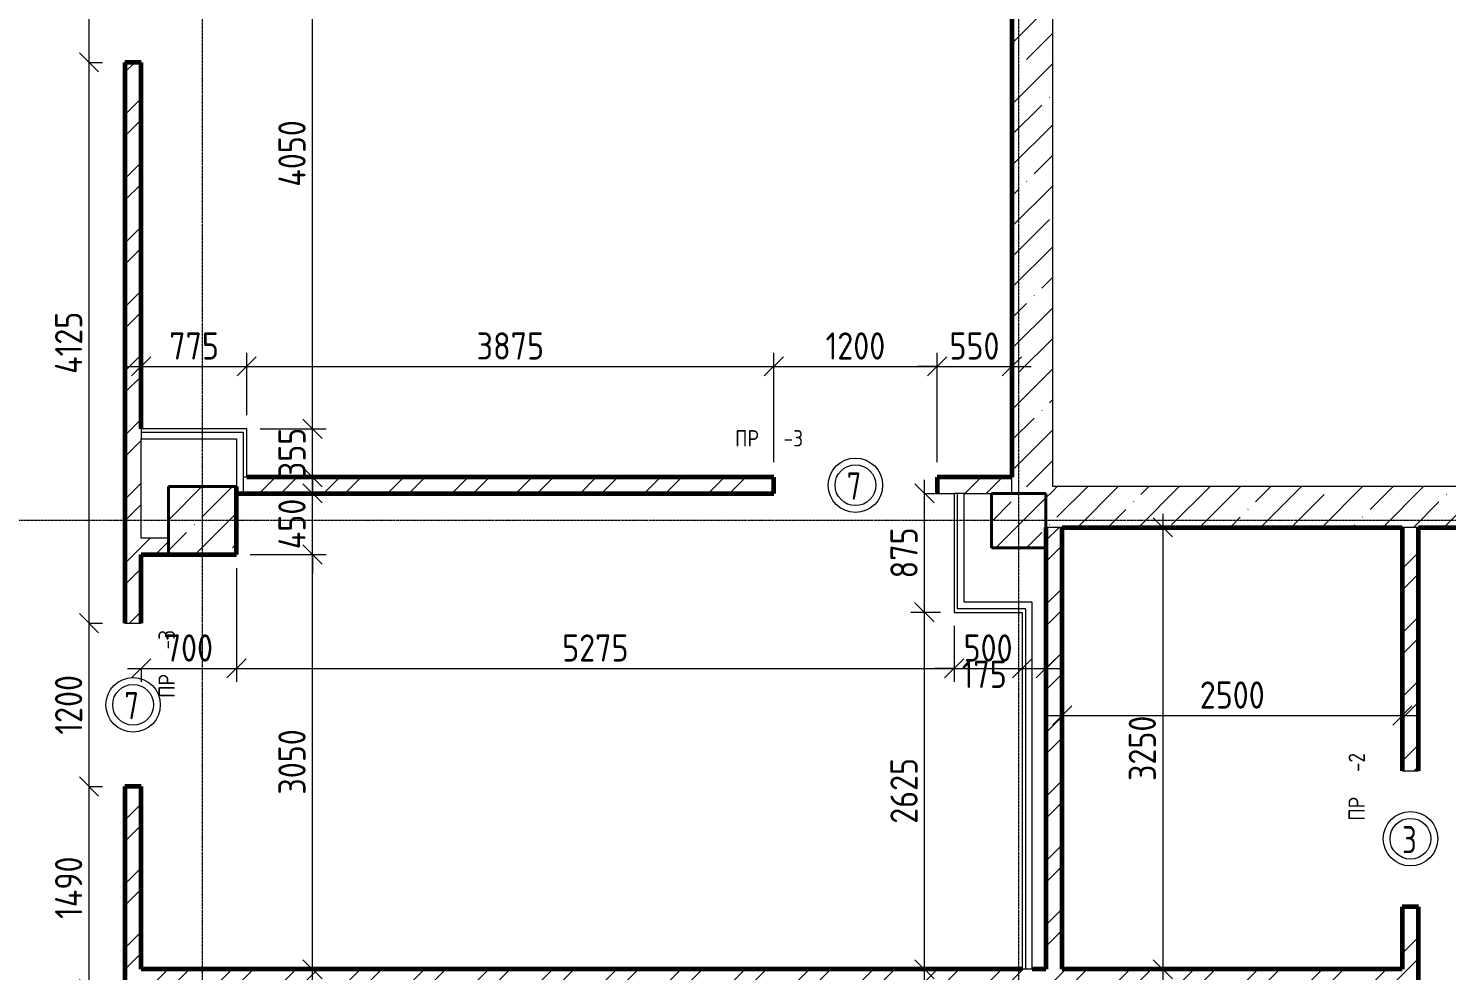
# Model space of a CAD drawing. Header units: millimetres. Extents: x -56773 to 225775, y -262288 to 26541.
# Drawn here: x -10480 to -54, y 6095 to 13025 of the extents above; entities that cross this region are included whole.
import ezdxf

# ---------------------------------------------------------------- set-up
doc = ezdxf.new("R2010")
doc.units = ezdxf.units.MM
doc.linetypes.add('ADSK_Линия сетки', pattern=[25, 20, -2.5, 0, -2.5])
for name, color, linetype, lineweight in [('3.2) Штук 4 вып Сентябрь', 162, 'Continuous', 60), ('Марки', 7, 'Continuous', 20), ('Марки дверей', 7, 'Continuous', 20), ('Несущие колонны', 7, 'Continuous', 18), ('Оси', 7, 'Continuous', 9), ('Размеры', 7, 'Continuous', 9), ('Стены внутренние', 7, 'Continuous', 18), ('Стены штриховка', 7, 'Continuous', 9)]:
    doc.layers.add(name, color=color, linetype=linetype, lineweight=lineweight)
doc.styles.add('GOST Common_3', font='', dxfattribs={"width": 0.9, "height": 200})
doc.styles.add('GOST Common_9', font='', dxfattribs={"width": 0.9, "height": 120})
doc.styles.add('GOST Common_B', font='', dxfattribs={"width": 0.8, "height": 200})
doc.styles.get('GOST Common_3').set_extended_font_data('GOST Common')
doc.styles.get('GOST Common_9').set_extended_font_data('GOST Common')
doc.styles.get('GOST Common_B').set_extended_font_data('GOST Common', bold=True)
doc.dimstyles.new('ADSK_Основной_2_0', dxfattribs={"dimscale": 304.8, "dimtxt": 201.142999, "dimasz": 0.463911, "dimexe": 0.328084, "dimexo": 0.328084, "dimgap": 0.164042, "dimtad": 1, "dimdec": 3, "dimrnd": 0.001, "dimdsep": 46, "dimtxsty": 'GOST Common_3', "dimblk1": 'OBLIQUE', "dimblk2": 'OBLIQUE', "dimsah": 1, "dimcen": 0.09, "dimdle": 0.328084, "dimazin": 2, "dimtfac": 1, "dimtdec": 4, "dimtix": 1, "dimtmove": 0, "dimatfit": 3, "dimfxl": 1, "dimtvp": 1, "dimtolj": 1, "dimtzin": 0, "dimlwd": 20, "dimlwe": 20, "dimarcsym": 2})
doc.dimstyles.new('ADSK_Основной_2_0_1', dxfattribs={"dimscale": 304.8, "dimtxt": 201.142999, "dimasz": 0.463911, "dimexe": 0.328084, "dimexo": 0.328084, "dimgap": 0.164042, "dimtad": 1, "dimdec": 3, "dimrnd": 0.001, "dimdsep": 46, "dimtxsty": 'GOST Common_3', "dimblk1": 'OBLIQUE', "dimblk2": 'OBLIQUE', "dimsah": 1, "dimcen": 0.09, "dimdle": 0.328084, "dimazin": 2, "dimtfac": 1, "dimtdec": 4, "dimtix": 1, "dimtmove": 1, "dimatfit": 3, "dimfxl": 1, "dimtvp": 1, "dimtolj": 1, "dimtzin": 0, "dimlwd": 20, "dimlwe": 20, "dimarcsym": 2})
pattern_1 = [(45, (0, 0), (-224.5064, 224.5064), []), (45, (224.5, 0), (-224.5064, 224.5064), [396.875, -79.375, 3.353, -76.022])]
pattern_2 = [(45, (0, 0), (-235.7317, 235.7317), []), (45, (157.15, 0), (-235.7317, 235.7317), [])]
pattern_3 = [(90, (0, 0), (-100, 6e-15), [])]

# ---------------------------------------------------------------- blocks, each defined once
blk = doc.blocks.new('ADSK_КолоннаЖБ_Прямоугольная - 500x500 мм-1807509-Кладочный план подвала')
at = {"layer": 'Несущие колонны', "lineweight": 40}
for p, q in [((-250, 250), (250, 250)), ((-250, -250), (-250, 250)), ((250, 250), (250, -250)), ((250, -250), (-250, -250))]:
    blk.add_line(p, q, dxfattribs=at)
blk = doc.blocks.new('ADSK_КолоннаЖБ_Прямоугольная - 400x400 мм-1809659-Кладочный план подвала')
at = {"layer": 'Несущие колонны', "lineweight": 40}
for p, q in [((-200, 200), (200, 200)), ((-200, -200), (-200, 200)), ((200, 200), (200, -200)), ((200, -200), (-200, -200))]:
    blk.add_line(p, q, dxfattribs=at)
blk = doc.blocks.new('М_двери1 - Марка экземпляра 2-3719212-Кладочный план подвала')
at = {"layer": 'Марки дверей'}
for radius in [2, 1.5]:
    blk.add_circle((0, 0), radius, dxfattribs=at)
blk = doc.blocks.new('_Oblique')
at = {"color": 0, "linetype": 'ByBlock', "lineweight": -2}
blk.add_line((-0.5, -0.5), (0.5, 0.5), dxfattribs=at)
blk = doc.blocks.new('DIMBLOCK211-Кладочный план подвала')
at = {"layer": 'Defpoints', "color": 0, "transparency": 16777216}
for p in [(-10134, 7450), (-10034, 7450), (-10134, 5960)]:
    blk.add_point(p, dxfattribs=at)
at = {"layer": 'Размеры', "color": 0, "lineweight": 20, "transparency": 16777216}
for p, q in [((-10034, 5860), (-10034, 7550)), ((-10034, 7450), (-9934, 7450)), ((-10034, 5960), (-9934, 5960))]:
    blk.add_line(p, q, dxfattribs=at)
at = {"layer": 'Размеры', "color": 0, "lineweight": 20, "transparency": 16777216, "xscale": 141.4, "yscale": 141.4, "zscale": 141.4}
for p, rotation in [((-10034, 7450), 90), ((-10034, 5960), 270)]:
    blk.add_blockref('_Oblique', p, dxfattribs=dict(at, rotation=rotation))
at = {"layer": 'Размеры', "color": 0, "lineweight": 9, "transparency": 16777216, "insert": (-10184, 6705), "char_height": 200, "width": 580.93, "attachment_point": 5, "rotation": 90, "style": 'GOST Common_3'}
blk.add_mtext('\\A1;1490', dxfattribs=at)
blk = doc.blocks.new('DIMBLOCK212-Кладочный план подвала')
at = {"layer": 'Defpoints', "color": 0, "transparency": 16777216}
for p in [(-10134, 8650), (-10034, 8650), (-10134, 7450)]:
    blk.add_point(p, dxfattribs=at)
at = {"layer": 'Размеры', "color": 0, "lineweight": 20, "transparency": 16777216}
for p, q in [((-10034, 7350), (-10034, 8750)), ((-10034, 8650), (-9934, 8650)), ((-10034, 7450), (-9934, 7450))]:
    blk.add_line(p, q, dxfattribs=at)
at = {"layer": 'Размеры', "color": 0, "lineweight": 20, "transparency": 16777216, "xscale": 141.4, "yscale": 141.4, "zscale": 141.4}
for p, rotation in [((-10034, 8650), 90), ((-10034, 7450), 270)]:
    blk.add_blockref('_Oblique', p, dxfattribs=dict(at, rotation=rotation))
at = {"layer": 'Размеры', "color": 0, "lineweight": 9, "transparency": 16777216, "insert": (-10184, 8050), "char_height": 200, "width": 560.47, "attachment_point": 5, "rotation": 90, "style": 'GOST Common_3'}
blk.add_mtext('\\A1;1200', dxfattribs=at)
blk = doc.blocks.new('DIMBLOCK213-Кладочный план подвала')
at = {"layer": 'Defpoints', "color": 0, "transparency": 16777216}
for p in [(-10134, 12775), (-10034, 12775), (-10134, 8650)]:
    blk.add_point(p, dxfattribs=at)
at = {"layer": 'Размеры', "color": 0, "lineweight": 20, "transparency": 16777216}
for p, q in [((-10034, 8550), (-10034, 12875)), ((-10034, 12775), (-9934, 12775)), ((-10034, 8650), (-9934, 8650))]:
    blk.add_line(p, q, dxfattribs=at)
at = {"layer": 'Размеры', "color": 0, "lineweight": 20, "transparency": 16777216, "xscale": 141.4, "yscale": 141.4, "zscale": 141.4}
for p, rotation in [((-10034, 12775), 90), ((-10034, 8650), 270)]:
    blk.add_blockref('_Oblique', p, dxfattribs=dict(at, rotation=rotation))
at = {"layer": 'Размеры', "color": 0, "lineweight": 9, "transparency": 16777216, "insert": (-10184, 10712), "char_height": 200, "width": 580.93, "attachment_point": 5, "rotation": 90, "style": 'GOST Common_3'}
blk.add_mtext('\\A1;4125', dxfattribs=at)
blk = doc.blocks.new('DIMBLOCK214-Кладочный план подвала')
at = {"layer": 'Defpoints', "color": 0, "transparency": 16777216}
for p in [(-10134, 13975), (-10034, 13975), (-10134, 12775)]:
    blk.add_point(p, dxfattribs=at)
at = {"layer": 'Размеры', "color": 0, "lineweight": 20, "transparency": 16777216}
for p, q in [((-10034, 12675), (-10034, 14075)), ((-10034, 13975), (-9934, 13975)), ((-10034, 12775), (-9934, 12775))]:
    blk.add_line(p, q, dxfattribs=at)
at = {"layer": 'Размеры', "color": 0, "lineweight": 20, "transparency": 16777216, "xscale": 141.4, "yscale": 141.4, "zscale": 141.4}
for p, rotation in [((-10034, 13975), 90), ((-10034, 12775), 270)]:
    blk.add_blockref('_Oblique', p, dxfattribs=dict(at, rotation=rotation))
at = {"layer": 'Размеры', "color": 0, "lineweight": 9, "transparency": 16777216, "insert": (-10184, 13375), "char_height": 200, "width": 560.47, "attachment_point": 5, "rotation": 90, "style": 'GOST Common_3'}
blk.add_mtext('\\A1;1200', dxfattribs=at)
blk = doc.blocks.new('DIMBLOCK218-Кладочный план подвала')
at = {"layer": 'Defpoints', "color": 0, "transparency": 16777216}
for p in [(-8875, 10080), (-8392, 10080), (-8492, 9725)]:
    blk.add_point(p, dxfattribs=at)
at = {"layer": 'Размеры', "color": 0, "lineweight": 20, "transparency": 16777216}
for p, q in [((-8392, 10080), (-8392, 10221)), ((-8775, 10080), (-8292, 10080)), ((-8392, 9725), (-8392, 10080)), ((-8392, 9725), (-8292, 9725)), ((-8392, 9725), (-8392, 9584))]:
    blk.add_line(p, q, dxfattribs=at)
at = {"layer": 'Размеры', "color": 0, "lineweight": 20, "transparency": 16777216, "xscale": 141.4, "yscale": 141.4, "zscale": 141.4}
for p, rotation in [((-8392, 10080), 270), ((-8392, 9725), 90)]:
    blk.add_blockref('_Oblique', p, dxfattribs=dict(at, rotation=rotation))
at = {"layer": 'Размеры', "color": 0, "lineweight": 9, "transparency": 16777216, "insert": (-8542, 9902), "char_height": 200, "width": 454.11, "attachment_point": 5, "rotation": 90, "style": 'GOST Common_3'}
blk.add_mtext('\\A1;355', dxfattribs=at)
blk = doc.blocks.new('DIMBLOCK219-Кладочный план подвала')
at = {"layer": 'Defpoints', "color": 0, "transparency": 16777216}
for p in [(-8615, 14130), (-8392, 14130), (-8875, 10080)]:
    blk.add_point(p, dxfattribs=at)
at = {"layer": 'Размеры', "color": 0, "lineweight": 20, "transparency": 16777216}
for p, q in [((-8392, 9980), (-8392, 14230)), ((-8515, 14130), (-8292, 14130)), ((-8775, 10080), (-8292, 10080))]:
    blk.add_line(p, q, dxfattribs=at)
at = {"layer": 'Размеры', "color": 0, "lineweight": 20, "transparency": 16777216, "xscale": 141.4, "yscale": 141.4, "zscale": 141.4}
for p, rotation in [((-8392, 14130), 90), ((-8392, 10080), 270)]:
    blk.add_blockref('_Oblique', p, dxfattribs=dict(at, rotation=rotation))
at = {"layer": 'Размеры', "color": 0, "lineweight": 9, "transparency": 16777216, "insert": (-8542, 12105), "char_height": 200, "width": 625.93, "attachment_point": 5, "rotation": 90, "style": 'GOST Common_3'}
blk.add_mtext('\\A1;4050', dxfattribs=at)
blk = doc.blocks.new('DIMBLOCK222-Кладочный план подвала')
at = {"layer": 'Defpoints', "color": 0, "transparency": 16777216}
for p in [(-9650, 10639), (-8875, 10539), (-8875, 10080)]:
    blk.add_point(p, dxfattribs=at)
at = {"layer": 'Размеры', "color": 0, "lineweight": 20, "transparency": 16777216}
for p, q in [((-8875, 10180), (-8875, 10639)), ((-9750, 10539), (-8775, 10539)), ((-9650, 10539), (-9650, 10439))]:
    blk.add_line(p, q, dxfattribs=at)
at = {"layer": 'Размеры', "color": 0, "lineweight": 20, "transparency": 16777216, "xscale": 141.4, "yscale": 141.4, "zscale": 141.4, "rotation": 180}
blk.add_blockref('_Oblique', (-9650, 10539), dxfattribs=at)
at = {"layer": 'Размеры', "color": 0, "lineweight": 20, "transparency": 16777216, "xscale": 141.4, "yscale": 141.4, "zscale": 141.4}
blk.add_blockref('_Oblique', (-8875, 10539), dxfattribs=at)
at = {"layer": 'Размеры', "color": 0, "lineweight": 9, "transparency": 16777216, "insert": (-9262, 10689), "char_height": 200, "width": 454.11, "attachment_point": 5, "style": 'GOST Common_3'}
blk.add_mtext('\\A1;775', dxfattribs=at)
blk = doc.blocks.new('DIMBLOCK223-Кладочный план подвала')
at = {"layer": 'Defpoints', "color": 0, "transparency": 16777216}
for p in [(-5000, 10539), (-8875, 10080), (-5000, 9735)]:
    blk.add_point(p, dxfattribs=at)
at = {"layer": 'Размеры', "color": 0, "lineweight": 20, "transparency": 16777216}
for p, q in [((-8875, 10180), (-8875, 10639)), ((-5000, 9835), (-5000, 10639)), ((-8975, 10539), (-4900, 10539))]:
    blk.add_line(p, q, dxfattribs=at)
at = {"layer": 'Размеры', "color": 0, "lineweight": 20, "transparency": 16777216, "xscale": 141.4, "yscale": 141.4, "zscale": 141.4, "rotation": 180}
blk.add_blockref('_Oblique', (-8875, 10539), dxfattribs=at)
at = {"layer": 'Размеры', "color": 0, "lineweight": 20, "transparency": 16777216, "xscale": 141.4, "yscale": 141.4, "zscale": 141.4}
blk.add_blockref('_Oblique', (-5000, 10539), dxfattribs=at)
at = {"layer": 'Размеры', "color": 0, "lineweight": 9, "transparency": 16777216, "insert": (-6937, 10689), "char_height": 200, "width": 605.47, "attachment_point": 5, "style": 'GOST Common_3'}
blk.add_mtext('\\A1;3875', dxfattribs=at)
blk = doc.blocks.new('DIMBLOCK224-Кладочный план подвала')
at = {"layer": 'Defpoints', "color": 0, "transparency": 16777216}
for p in [(-3800, 10539), (-5000, 9735), (-3800, 9735)]:
    blk.add_point(p, dxfattribs=at)
at = {"layer": 'Размеры', "color": 0, "lineweight": 20, "transparency": 16777216}
for p, q in [((-5000, 9835), (-5000, 10639)), ((-3800, 9835), (-3800, 10639)), ((-5100, 10539), (-3700, 10539))]:
    blk.add_line(p, q, dxfattribs=at)
at = {"layer": 'Размеры', "color": 0, "lineweight": 20, "transparency": 16777216, "xscale": 141.4, "yscale": 141.4, "zscale": 141.4, "rotation": 180}
blk.add_blockref('_Oblique', (-5000, 10539), dxfattribs=at)
at = {"layer": 'Размеры', "color": 0, "lineweight": 20, "transparency": 16777216, "xscale": 141.4, "yscale": 141.4, "zscale": 141.4}
blk.add_blockref('_Oblique', (-3800, 10539), dxfattribs=at)
at = {"layer": 'Размеры', "color": 0, "lineweight": 9, "transparency": 16777216, "insert": (-4400, 10689), "char_height": 200, "width": 560.47, "attachment_point": 5, "style": 'GOST Common_3'}
blk.add_mtext('\\A1;1200', dxfattribs=at)
blk = doc.blocks.new('DIMBLOCK225-Кладочный план подвала')
at = {"layer": 'Defpoints', "color": 0, "transparency": 16777216}
for p in [(-3250, 10639), (-3250, 10539), (-3800, 9735)]:
    blk.add_point(p, dxfattribs=at)
at = {"layer": 'Размеры', "color": 0, "lineweight": 20, "transparency": 16777216}
for p, q in [((-3800, 9835), (-3800, 10639)), ((-3800, 10539), (-3941, 10539)), ((-3800, 10539), (-3250, 10539)), ((-3250, 10539), (-3250, 10439)), ((-3250, 10539), (-3109, 10539))]:
    blk.add_line(p, q, dxfattribs=at)
at = {"layer": 'Размеры', "color": 0, "lineweight": 20, "transparency": 16777216, "xscale": 141.4, "yscale": 141.4, "zscale": 141.4}
blk.add_blockref('_Oblique', (-3800, 10539), dxfattribs=at)
at = {"layer": 'Размеры', "color": 0, "lineweight": 20, "transparency": 16777216, "xscale": 141.4, "yscale": 141.4, "zscale": 141.4, "rotation": 180}
blk.add_blockref('_Oblique', (-3250, 10539), dxfattribs=at)
at = {"layer": 'Размеры', "color": 0, "lineweight": 9, "transparency": 16777216, "insert": (-3525, 10689), "char_height": 200, "width": 454.11, "attachment_point": 5, "style": 'GOST Common_3'}
blk.add_mtext('\\A1;550', dxfattribs=at)
blk = doc.blocks.new('DIMBLOCK227-Кладочный план подвала')
at = {"layer": 'Defpoints', "color": 0, "transparency": 16777216}
for p in [(-8950, 9155), (-8392, 9155), (-8492, 6105)]:
    blk.add_point(p, dxfattribs=at)
at = {"layer": 'Размеры', "color": 0, "lineweight": 20, "transparency": 16777216}
for p, q in [((-8392, 6005), (-8392, 9255)), ((-8850, 9155), (-8292, 9155)), ((-8392, 6105), (-8292, 6105))]:
    blk.add_line(p, q, dxfattribs=at)
at = {"layer": 'Размеры', "color": 0, "lineweight": 20, "transparency": 16777216, "xscale": 141.4, "yscale": 141.4, "zscale": 141.4}
for p, rotation in [((-8392, 9155), 90), ((-8392, 6105), 270)]:
    blk.add_blockref('_Oblique', p, dxfattribs=dict(at, rotation=rotation))
at = {"layer": 'Размеры', "color": 0, "lineweight": 9, "transparency": 16777216, "insert": (-8542, 7630), "char_height": 200, "width": 605.47, "attachment_point": 5, "rotation": 90, "style": 'GOST Common_3'}
blk.add_mtext('\\A1;3050', dxfattribs=at)
blk = doc.blocks.new('DIMBLOCK228-Кладочный план подвала')
at = {"layer": 'Defpoints', "color": 0, "transparency": 16777216}
for p in [(-8492, 9605), (-8392, 9605), (-8950, 9155)]:
    blk.add_point(p, dxfattribs=at)
at = {"layer": 'Размеры', "color": 0, "lineweight": 20, "transparency": 16777216}
for p, q in [((-8392, 9605), (-8392, 9746)), ((-8392, 9605), (-8292, 9605)), ((-8392, 9155), (-8392, 9605)), ((-8850, 9155), (-8292, 9155)), ((-8392, 9155), (-8392, 9014))]:
    blk.add_line(p, q, dxfattribs=at)
at = {"layer": 'Размеры', "color": 0, "lineweight": 20, "transparency": 16777216, "xscale": 141.4, "yscale": 141.4, "zscale": 141.4}
for p, rotation in [((-8392, 9605), 270), ((-8392, 9155), 90)]:
    blk.add_blockref('_Oblique', p, dxfattribs=dict(at, rotation=rotation))
at = {"layer": 'Размеры', "color": 0, "lineweight": 9, "transparency": 16777216, "insert": (-8542, 9380), "char_height": 200, "width": 474.56, "attachment_point": 5, "rotation": 90, "style": 'GOST Common_3'}
blk.add_mtext('\\A1;450', dxfattribs=at)
blk = doc.blocks.new('DIMBLOCK229-Кладочный план подвала')
at = {"layer": 'Defpoints', "color": 0, "transparency": 16777216}
for p in [(-8950, 9155), (-9650, 8418), (-8950, 8318)]:
    blk.add_point(p, dxfattribs=at)
at = {"layer": 'Размеры', "color": 0, "lineweight": 20, "transparency": 16777216}
for p, q in [((-8950, 9055), (-8950, 8218)), ((-9750, 8318), (-8850, 8318)), ((-9650, 8318), (-9650, 8218))]:
    blk.add_line(p, q, dxfattribs=at)
at = {"layer": 'Размеры', "color": 0, "lineweight": 20, "transparency": 16777216, "xscale": 141.4, "yscale": 141.4, "zscale": 141.4, "rotation": 180}
blk.add_blockref('_Oblique', (-9650, 8318), dxfattribs=at)
at = {"layer": 'Размеры', "color": 0, "lineweight": 20, "transparency": 16777216, "xscale": 141.4, "yscale": 141.4, "zscale": 141.4}
blk.add_blockref('_Oblique', (-8950, 8318), dxfattribs=at)
at = {"layer": 'Размеры', "color": 0, "lineweight": 9, "transparency": 16777216, "insert": (-9300, 8468), "char_height": 200, "width": 454.11, "attachment_point": 5, "style": 'GOST Common_3'}
blk.add_mtext('\\A1;700', dxfattribs=at)
blk = doc.blocks.new('DIMBLOCK230-Кладочный план подвала')
at = {"layer": 'Defpoints', "color": 0, "transparency": 16777216}
for p in [(-8950, 9155), (-3675, 8730), (-3675, 8318)]:
    blk.add_point(p, dxfattribs=at)
at = {"layer": 'Размеры', "color": 0, "lineweight": 20, "transparency": 16777216}
for p, q in [((-8950, 9055), (-8950, 8218)), ((-3675, 8630), (-3675, 8218)), ((-9050, 8318), (-3575, 8318))]:
    blk.add_line(p, q, dxfattribs=at)
at = {"layer": 'Размеры', "color": 0, "lineweight": 20, "transparency": 16777216, "xscale": 141.4, "yscale": 141.4, "zscale": 141.4, "rotation": 180}
blk.add_blockref('_Oblique', (-8950, 8318), dxfattribs=at)
at = {"layer": 'Размеры', "color": 0, "lineweight": 20, "transparency": 16777216, "xscale": 141.4, "yscale": 141.4, "zscale": 141.4}
blk.add_blockref('_Oblique', (-3675, 8318), dxfattribs=at)
at = {"layer": 'Размеры', "color": 0, "lineweight": 9, "transparency": 16777216, "insert": (-6312, 8468), "char_height": 200, "width": 605.47, "attachment_point": 5, "style": 'GOST Common_3'}
blk.add_mtext('\\A1;5275', dxfattribs=at)
blk = doc.blocks.new('DIMBLOCK231-Кладочный план подвала')
at = {"layer": 'Defpoints', "color": 0, "transparency": 16777216}
for p in [(-3675, 8730), (-3175, 8418), (-3175, 8318)]:
    blk.add_point(p, dxfattribs=at)
at = {"layer": 'Размеры', "color": 0, "lineweight": 20, "transparency": 16777216}
for p, q in [((-3675, 8630), (-3675, 8218)), ((-3675, 8318), (-3816, 8318)), ((-3675, 8318), (-3175, 8318)), ((-3175, 8318), (-3175, 8218)), ((-3175, 8318), (-3034, 8318))]:
    blk.add_line(p, q, dxfattribs=at)
at = {"layer": 'Размеры', "color": 0, "lineweight": 20, "transparency": 16777216, "xscale": 141.4, "yscale": 141.4, "zscale": 141.4}
blk.add_blockref('_Oblique', (-3675, 8318), dxfattribs=at)
at = {"layer": 'Размеры', "color": 0, "lineweight": 20, "transparency": 16777216, "xscale": 141.4, "yscale": 141.4, "zscale": 141.4, "rotation": 180}
blk.add_blockref('_Oblique', (-3175, 8318), dxfattribs=at)
at = {"layer": 'Размеры', "color": 0, "lineweight": 9, "transparency": 16777216, "insert": (-3425, 8468), "char_height": 200, "width": 454.11, "attachment_point": 5, "style": 'GOST Common_3'}
blk.add_mtext('\\A1;500', dxfattribs=at)
blk = doc.blocks.new('DIMBLOCK232-Кладочный план подвала')
at = {"layer": 'Defpoints', "color": 0, "transparency": 16777216}
for p in [(-3175, 8418), (-3000, 8418), (-3000, 8318)]:
    blk.add_point(p, dxfattribs=at)
at = {"layer": 'Размеры', "color": 0, "lineweight": 20, "transparency": 16777216}
for p, q in [((-3275, 8318), (-2900, 8318)), ((-3175, 8318), (-3175, 8218)), ((-3000, 8318), (-3000, 8218))]:
    blk.add_line(p, q, dxfattribs=at)
at = {"layer": 'Размеры', "color": 0, "lineweight": 20, "transparency": 16777216, "xscale": 141.4, "yscale": 141.4, "zscale": 141.4, "rotation": 180}
blk.add_blockref('_Oblique', (-3175, 8318), dxfattribs=at)
at = {"layer": 'Размеры', "color": 0, "lineweight": 20, "transparency": 16777216, "xscale": 141.4, "yscale": 141.4, "zscale": 141.4}
blk.add_blockref('_Oblique', (-3000, 8318), dxfattribs=at)
at = {"layer": 'Размеры', "color": 0, "lineweight": 9, "transparency": 16777216, "insert": (-3619, 8374), "char_height": 200, "width": 409.1, "attachment_point": 1, "line_spacing_factor": 1.022761, "style": 'GOST Common_3'}
blk.add_mtext('\\A1;175', dxfattribs=at)
blk = doc.blocks.new('DIMBLOCK233-Кладочный план подвала')
at = {"layer": 'Defpoints', "color": 0, "transparency": 16777216}
for p in [(-3893, 8730), (-3675, 8730), (-3993, 6105)]:
    blk.add_point(p, dxfattribs=at)
at = {"layer": 'Размеры', "color": 0, "lineweight": 20, "transparency": 16777216}
for p, q in [((-3893, 6005), (-3893, 8830)), ((-3775, 8730), (-3993, 8730)), ((-3893, 6105), (-3793, 6105))]:
    blk.add_line(p, q, dxfattribs=at)
at = {"layer": 'Размеры', "color": 0, "lineweight": 20, "transparency": 16777216, "xscale": 141.4, "yscale": 141.4, "zscale": 141.4}
for p, rotation in [((-3893, 8730), 90), ((-3893, 6105), 270)]:
    blk.add_blockref('_Oblique', p, dxfattribs=dict(at, rotation=rotation))
at = {"layer": 'Размеры', "color": 0, "lineweight": 9, "transparency": 16777216, "insert": (-4043, 7417), "char_height": 200, "width": 605.47, "attachment_point": 5, "rotation": 90, "style": 'GOST Common_3'}
blk.add_mtext('\\A1;2625', dxfattribs=at)
blk = doc.blocks.new('DIMBLOCK234-Кладочный план подвала')
at = {"layer": 'Defpoints', "color": 0, "transparency": 16777216}
for p in [(-3993, 9605), (-3893, 9605), (-3675, 8730)]:
    blk.add_point(p, dxfattribs=at)
at = {"layer": 'Размеры', "color": 0, "lineweight": 20, "transparency": 16777216}
for p, q in [((-3893, 8630), (-3893, 9705)), ((-3893, 9605), (-3793, 9605)), ((-3775, 8730), (-3993, 8730))]:
    blk.add_line(p, q, dxfattribs=at)
at = {"layer": 'Размеры', "color": 0, "lineweight": 20, "transparency": 16777216, "xscale": 141.4, "yscale": 141.4, "zscale": 141.4}
for p, rotation in [((-3893, 9605), 90), ((-3893, 8730), 270)]:
    blk.add_blockref('_Oblique', p, dxfattribs=dict(at, rotation=rotation))
at = {"layer": 'Размеры', "color": 0, "lineweight": 9, "transparency": 16777216, "insert": (-4043, 9167), "char_height": 200, "width": 454.11, "attachment_point": 5, "rotation": 90, "style": 'GOST Common_3'}
blk.add_mtext('\\A1;875', dxfattribs=at)
blk = doc.blocks.new('DIMBLOCK250-Кладочный план подвала')
at = {"layer": 'Defpoints', "color": 0, "transparency": 16777216}
for p in [(-2880, 8072), (-380, 8072), (-380, 7972)]:
    blk.add_point(p, dxfattribs=at)
at = {"layer": 'Размеры', "color": 0, "lineweight": 20, "transparency": 16777216}
for p, q in [((-2980, 7972), (-280, 7972)), ((-2880, 7972), (-2880, 7872)), ((-380, 7972), (-380, 7872))]:
    blk.add_line(p, q, dxfattribs=at)
at = {"layer": 'Размеры', "color": 0, "lineweight": 20, "transparency": 16777216, "xscale": 141.4, "yscale": 141.4, "zscale": 141.4, "rotation": 180}
blk.add_blockref('_Oblique', (-2880, 7972), dxfattribs=at)
at = {"layer": 'Размеры', "color": 0, "lineweight": 20, "transparency": 16777216, "xscale": 141.4, "yscale": 141.4, "zscale": 141.4}
blk.add_blockref('_Oblique', (-380, 7972), dxfattribs=at)
at = {"layer": 'Размеры', "color": 0, "lineweight": 9, "transparency": 16777216, "insert": (-1630, 8122), "char_height": 200, "width": 605.47, "attachment_point": 5, "style": 'GOST Common_3'}
blk.add_mtext('\\A1;2500', dxfattribs=at)
blk = doc.blocks.new('DIMBLOCK253-Кладочный план подвала')
at = {"layer": 'Defpoints', "color": 0, "transparency": 16777216}
for p in [(-2041, 9355), (-2141, 6105), (-2041, 6105)]:
    blk.add_point(p, dxfattribs=at)
at = {"layer": 'Размеры', "color": 0, "lineweight": 20, "transparency": 16777216}
for p, q in [((-2141, 9455), (-2141, 6005)), ((-2141, 9355), (-2241, 9355)), ((-2141, 6105), (-2241, 6105))]:
    blk.add_line(p, q, dxfattribs=at)
at = {"layer": 'Размеры', "color": 0, "lineweight": 20, "transparency": 16777216, "xscale": 141.4, "yscale": 141.4, "zscale": 141.4}
for p, rotation in [((-2141, 9355), 90), ((-2141, 6105), 270)]:
    blk.add_blockref('_Oblique', p, dxfattribs=dict(at, rotation=rotation))
at = {"layer": 'Размеры', "color": 0, "lineweight": 9, "transparency": 16777216, "insert": (-2291, 7730), "char_height": 200, "width": 605.47, "attachment_point": 5, "rotation": 90, "style": 'GOST Common_3'}
blk.add_mtext('\\A1;3250', dxfattribs=at)

msp = doc.modelspace()

# ---------------------------------------------------------------- hatches: boundary and pattern name
at = {"layer": 'Несущие колонны', "lineweight": 9}
h = msp.add_hatch(dxfattribs=at)
h.set_pattern_fill('FP_3', color=256, style=0, pattern_type=2)
h.set_pattern_definition(pattern_1)
h.paths.add_polyline_path([(-8950, 9154.969), (-8950, 9654.969), (-9450, 9654.969), (-9450, 9154.969)])
h = msp.add_hatch(dxfattribs=at)
h.set_pattern_fill('FP_3', color=256, style=0, pattern_type=2)
h.set_pattern_definition(pattern_1)
h.paths.add_polyline_path([(-3400, 9204.969), (-3000, 9204.969), (-3000, 9604.969), (-3400, 9604.969), (-3400, 9364.1234)])
at = {"layer": 'Стены внутренние', "lineweight": 9}
h = msp.add_hatch(dxfattribs=at)
h.set_pattern_fill('FP_3', color=256, style=0, pattern_type=2)
h.set_pattern_definition(pattern_1)
h.paths.add_polyline_path([(-2950, 9354.969), (-2950, 23754.969), (-3000, 23754.969), (-3000, 23604.969), (-3250, 23604.969), (-3250, 18804.969), (-3000, 18804.969), (-3000, 18404.969), (-3250, 18404.969), (-3250, 9604.969), (-3000, 9604.969), (-3000, 9354.969)])
h = msp.add_hatch(dxfattribs=at)
h.set_pattern_fill('FP_2', color=256, style=0, pattern_type=2)
h.set_pattern_definition(pattern_2)
h.paths.add_polyline_path([(-9650, 2954.969), (-9650, 4459.969), (-9770, 4459.969), (-9770, 2954.969), (-9726.7944, 2954.969)])
h.paths.add_polyline_path([(-9650, 5959.969), (-9650, 7449.969), (-9770, 7449.969), (-9770, 5959.969)])
h.paths.add_polyline_path([(-9770, 8649.969), (-9650, 8649.969), (-9650, 12774.969), (-9770, 12774.969), (-9770, 10554.4271)])
h.paths.add_polyline_path([(-9770, 13974.969), (-9650, 13974.969), (-9650, 16104.969), (-9770, 16104.969), (-9770, 15315.6419)])
h.paths.add_polyline_path([(-9726.7944, 17154.969), (-9650, 17154.969), (-9650, 20554.969), (-9770, 20554.969), (-9770, 17154.969)])
h = msp.add_hatch(dxfattribs=at)
h.set_pattern_fill('FP_2', color=256, style=0, pattern_type=2)
h.set_pattern_definition(pattern_2)
h.paths.add_polyline_path([(-3675, 9604.969), (-3250, 9604.969), (-3250, 9724.969), (-3800, 9724.969), (-3800, 9604.969)])
h.paths.add_polyline_path([(-5000, 9604.969), (-5000, 9724.969), (-8900, 9724.969), (-8900, 9604.969), (-7008.8652, 9604.969)])
at = {"layer": 'Стены внутренние', "lineweight": 9, "true_color": 0x0080c0}
h = msp.add_hatch(dxfattribs=at)
h.set_pattern_fill('FP_5', color=142, style=0, pattern_type=2)
h.set_pattern_definition(pattern_3)
h.paths.add_polyline_path([(-3600, 8754.969), (-3600, 9604.969), (-3650, 9604.969), (-3650, 8754.969)])
at = {"layer": 'Стены внутренние', "lineweight": 9}
h = msp.add_hatch(dxfattribs=at)
h.set_pattern_fill('FP_3', color=256, style=0, pattern_type=2)
h.set_pattern_definition(pattern_1)
h.paths.add_polyline_path([(8600, 9354.969), (8600, 9604.969), (8800, 9604.969), (8800, 9654.969), (-2950, 9654.969), (-2950, 9354.969), (2600, 9354.969), (2600, 9604.969), (3000, 9604.969), (3000, 9354.969), (6580.7811, 9354.969)])
h = msp.add_hatch(dxfattribs=at)
h.set_pattern_fill('FP_2', color=256, style=0, pattern_type=2)
h.set_pattern_definition(pattern_2)
h.paths.add_polyline_path([(-2950, 3604.969), (-2880, 3604.969), (-2880, 9354.969), (-3000, 9354.969), (-3000, 3654.969), (-2950, 3654.969), (-2950, 3625.8023)])
h = msp.add_hatch(dxfattribs=at)
h.set_pattern_fill('FP_2', color=256, style=0, pattern_type=2)
h.set_pattern_definition(pattern_2)
h.paths.add_polyline_path([(-260, 2834.969), (-260, 4124.969), (-380, 4124.969), (-380, 2834.969)])
h.paths.add_polyline_path([(-260, 5124.969), (-260, 6564.969), (-380, 6564.969), (-380, 5124.969)])
h.paths.add_polyline_path([(-260, 7564.969), (-260, 9354.969), (-380, 9354.969), (-380, 7564.969)])
h = msp.add_hatch(dxfattribs=at)
h.set_pattern_fill('FP_2', color=256, style=0, pattern_type=2)
h.set_pattern_definition(pattern_2)
h.paths.add_polyline_path([(-9450, 9154.969), (-9450, 9274.969), (-9650, 9274.969), (-9650, 9154.969)])
at = {"layer": 'Стены внутренние', "lineweight": 9, "true_color": 0x0080c0}
h = msp.add_hatch(dxfattribs=at)
h.set_pattern_fill('FP_5', color=142, style=0, pattern_type=2)
h.set_pattern_definition(pattern_3)
h.paths.add_polyline_path([(-3100, 3804.969), (-3100, 5984.969), (-3150, 5984.969), (-3150, 3804.969)])
h.paths.add_polyline_path([(-3150, 6104.969), (-3100, 6104.969), (-3100, 8804.969), (-3150, 8804.969), (-3150, 8173.8197)])
at = {"layer": 'Стены внутренние', "lineweight": 9}
h = msp.add_hatch(dxfattribs=at)
h.set_pattern_fill('FP_2', color=256, style=0, pattern_type=2)
h.set_pattern_definition(pattern_2)
h.paths.add_polyline_path([(-3000, 5984.969), (-3000, 6104.969), (-9650, 6104.969), (-9650, 5984.969), (-3100, 5984.969)])
h = msp.add_hatch(dxfattribs=at)
h.set_pattern_fill('FP_2', color=256, style=0, pattern_type=2)
h.set_pattern_definition(pattern_2)
h.paths.add_polyline_path([(-380, 5984.969), (-380, 6104.969), (-2880, 6104.969), (-2880, 5984.969), (-1573.0067, 5984.969)])

# ---------------------------------------------------------------- linework, layer by layer
at = {"layer": '3.2) Штук 4 вып Сентябрь'}
for p, q in [((-3250, 14429.969), (-3250, 9724.969)), ((-9650, 12774.969), (-9770, 12774.969)), ((-9770, 12774.969), (-9770, 8649.969)), ((-9650, 10079.969), (-9650, 12774.969)), ((-5000, 9724.969), (-8875, 9724.969)), ((-5000, 9604.969), (-5000, 9724.969)), ((-3250, 9724.969), (-3800, 9724.969)), ((-3800, 9724.969), (-3800, 9604.969)), ((-8950, 9154.969), (-8950, 9654.969)), ((-8950, 9604.969), (-5000, 9604.969)), ((-3000, 9354.969), (-3000, 6104.969)), ((-2880, 9354.969), (-380, 9354.969)), ((-2880, 6104.969), (-2880, 9354.969)), ((-380, 9354.969), (-380, 7564.969)), ((-260, 9354.969), (1290, 9354.969)), ((-260, 7564.969), (-260, 9354.969)), ((-9650, 8649.969), (-9650, 9154.969)), ((-9650, 9154.969), (-9450, 9154.969)), ((-9450, 9154.969), (-8950, 9154.969)), ((-9650, 7449.969), (-9770, 7449.969)), ((-9770, 7449.969), (-9770, 5959.969)), ((-9650, 6104.969), (-9650, 7449.969)), ((-380, 6564.969), (-380, 6104.969)), ((-260, 6564.969), (-380, 6564.969)), ((-260, 5124.969), (-260, 6564.969)), ((-3175, 6104.969), (-9650, 6104.969)), ((-3000, 6104.969), (-3100, 6104.969)), ((-380, 6104.969), (-2880, 6104.969))]:
    msp.add_line(p, q, dxfattribs=at)
at = {"layer": 'Несущие колонны', "lineweight": 9}
for p, q in [((-8950, 9654.969), (-9450, 9654.969)), ((-9450, 9654.969), (-9450, 9154.969)), ((-3250, 9604.969), (-3400, 9604.969)), ((-3400, 9604.969), (-3400, 9204.969)), ((-3000, 9204.969), (-3000, 9354.969)), ((-3400, 9204.969), (-3000, 9204.969))]:
    msp.add_line(p, q, dxfattribs=at)
at = {"layer": 'Оси', "linetype": 'ADSK_Линия сетки', "lineweight": 5}
for p, q in [((-9200, -10973.8823), (-9200, 24500.9141)), ((-3200, -10973.8823), (-3200, 24500.9141)), ((62221.372, 9404.969), (-25240.0967, 9404.969))]:
    msp.add_line(p, q, dxfattribs=at)
at = {"layer": 'Стены внутренние', "lineweight": 5}
for p, q in [((-2950, 9654.969), (-2950, 24054.969)), ((-8875, 10079.969), (-9650, 10079.969)), ((-8875, 9724.969), (-8875, 10079.969)), ((-9650, 9274.969), (-9650, 10004.969)), ((-9650, 10004.969), (-8950, 10004.969)), ((-8950, 10004.969), (-8950, 9604.969)), ((-3800, 9604.969), (-3675, 9604.969)), ((-3675, 9604.969), (-3675, 8729.969)), ((-3600, 8804.969), (-3600, 9604.969)), ((-3600, 9604.969), (-3250, 9604.969)), ((8800, 9654.969), (-2950, 9654.969)), ((-9450, 9274.969), (-9650, 9274.969)), ((-9450, 9154.969), (-9450, 9274.969)), ((-3100, 8804.969), (-3600, 8804.969)), ((-3100, 6104.969), (-3100, 8804.969)), ((-3675, 8729.969), (-3175, 8729.969)), ((-3175, 8729.969), (-3175, 6104.969)), ((-9770, 8649.969), (-9650, 8649.969)), ((-380, 7564.969), (-260, 7564.969))]:
    msp.add_line(p, q, dxfattribs=at)
at = {"layer": 'Стены штриховка', "lineweight": 9}
for p, q in [((-9650, 10079.969), (-9650, 10004.969)), ((-9650, 10054.969), (-8900, 10054.969)), ((-8900, 10054.969), (-8900, 9604.969)), ((-8875, 9724.969), (-8900, 9724.969)), ((-3250, 9604.969), (-3250, 9724.969)), ((-3600, 9604.969), (-3675, 9604.969)), ((-3650, 8754.969), (-3650, 9604.969)), ((-2880, 9354.969), (-3000, 9354.969)), ((-260, 9354.969), (-380, 9354.969)), ((-3150, 8754.969), (-3650, 8754.969)), ((-3150, 8754.969), (-3150, 6104.969)), ((-3100, 6104.969), (-3175, 6104.969))]:
    msp.add_line(p, q, dxfattribs=at)

# ---------------------------------------------------------------- block references
at = {"layer": '3.2) Штук 4 вып Сентябрь', "rotation": 89.9999999999999}
msp.add_blockref('ADSK_КолоннаЖБ_Прямоугольная - 500x500 мм-1807509-Кладочный план подвала', (-9200, 9404.969), dxfattribs=at)
at = {"layer": 'Марки дверей', "xscale": 99.99999999999993, "yscale": 99.99999999999993, "zscale": 99.99999999999993}
for p in [(-4400, 9664.969), (-9710, 8049.969), (-320, 7064.969)]:
    msp.add_blockref('М_двери1 - Марка экземпляра 2-3719212-Кладочный план подвала', p, dxfattribs=at)
at = {"layer": 'Несущие колонны', "lineweight": 40, "rotation": 89.9999999999999}
msp.add_blockref('ADSK_КолоннаЖБ_Прямоугольная - 400x400 мм-1809659-Кладочный план подвала', (-3200, 9404.969), dxfattribs=at)

# ---------------------------------------------------------------- texts
at = {"layer": 'Марки', "lineweight": 9, "char_height": 120, "attachment_point": 1, "style": 'GOST Common_9'}
for s, insert, width in [('ПР', (-5284.9, 10069.8497), 432.91125), ('-3', (-4927.7125, 10069.8497), 389.620125)]:
    msp.add_mtext(s, dxfattribs=dict(at, insert=insert, width=width))
at = {"layer": 'Марки', "lineweight": 9, "char_height": 120, "attachment_point": 1, "rotation": 90, "style": 'GOST Common_9'}
for s, insert, width in [('-3', (-9523.0866, 8457.8742), 389.620125), ('ПР', (-9523.0866, 8100.6867), 432.91125), ('-2', (-775.1096, 7554.7002), 389.620125), ('ПР', (-775.1096, 7197.5127), 432.91125)]:
    msp.add_mtext(s, dxfattribs=dict(at, insert=insert, width=width))
at = {"layer": 'Марки дверей', "lineweight": 5, "char_height": 200, "attachment_point": 1, "style": 'GOST Common_B'}
for s, insert, width in [('\\fGOST Common|b1|i0|c204|p34|;\\W.8;7', (-4464.0574, 9758.6279), 147.5105), ('\\fGOST Common|b1|i0|c204|p34|;\\W.8;7', (-9774.0574, 8143.6279), 147.5105), ('\\fGOST Common|b1|i0|c204|p34|;\\W.8;3', (-381.2574, 7158.6279), 141.097)]:
    msp.add_mtext(s, dxfattribs=dict(at, insert=insert, width=width))

# ---------------------------------------------------------------- dimensions: what is measured, and where the dimension line sits
at = {"layer": 'Размеры', "lineweight": 9}
for base, p1, p2, override, picture, middle in [((-8392.3905, 14129.969), (-8875, 10079.969), (-8614.5569, 14129.969), {"dimpost": '<>', "dimfxl": 4058.365507}, 'DIMBLOCK219-Кладочный план подвала', (-8542.3905, 12104.969)), ((-10033.7055, 13974.969), (-10133.6904, 12774.969), (-10133.6904, 13974.969), {"dimpost": '<>', "dimfxl": 1200}, 'DIMBLOCK214-Кладочный план подвала', (-10183.7055, 13374.969)), ((-10033.7055, 12774.969), (-10133.6904, 8649.969), (-10133.6904, 12774.969), {"dimpost": '<>', "dimfxl": 4125}, 'DIMBLOCK213-Кладочный план подвала', (-10183.7055, 10712.469)), ((-8392.3905, 10079.969), (-8492.3754, 9724.969), (-8875, 10079.969), {"dimpost": '<>', "dimfxl": 521.944988}, 'DIMBLOCK218-Кладочный план подвала', (-8542.3905, 9902.469)), ((-8392.3905, 9604.969), (-8950, 9154.969), (-8492.3754, 9604.969), {"dimpost": '<>', "dimfxl": 641.810142}, 'DIMBLOCK228-Кладочный план подвала', (-8542.3905, 9379.969)), ((-3893.3575, 9604.969), (-3675, 8729.969), (-3993.3424, 9604.969), {"dimpost": '<>', "dimfxl": 931.11057}, 'DIMBLOCK234-Кладочный план подвала', (-4043.3575, 9167.469)), ((-2141.3786, 6104.969), (-2041.3937, 9354.969), (-2041.3937, 6104.969), {"dimpost": '<>', "dimfxl": 3250}, 'DIMBLOCK253-Кладочный план подвала', (-2291.3786, 7729.969)), ((-8392.3905, 9154.969), (-8492.3754, 6104.969), (-8950, 9154.969), {"dimpost": '<>', "dimfxl": 3084.140116}, 'DIMBLOCK227-Кладочный план подвала', (-8542.3905, 7629.969)), ((-3893.3575, 8729.969), (-3993.3424, 6104.969), (-3675, 8729.969), {"dimpost": '<>', "dimfxl": 2644.232761}, 'DIMBLOCK233-Кладочный план подвала', (-4043.3575, 7417.469)), ((-10033.7055, 8649.969), (-10133.6904, 7449.969), (-10133.6904, 8649.969), {"dimpost": '<>', "dimfxl": 1200}, 'DIMBLOCK212-Кладочный план подвала', (-10183.7055, 8049.969)), ((-10033.7055, 7449.969), (-10133.6904, 5959.969), (-10133.6904, 7449.969), {"dimpost": '<>', "dimfxl": 1490}, 'DIMBLOCK211-Кладочный план подвала', (-10183.7055, 6704.969))]:
    dim = msp.add_linear_dim(base=base, p1=p1, p2=p2, angle=90, dimstyle='ADSK_Основной_2_0', override=override, dxfattribs=at)
    dim.commit()
    dim.dimension.update_dxf_attribs({"geometry": picture, "text_midpoint": middle})
for base, p1, p2, override, picture, middle in [((-8875, 10539.3026), (-9650, 10639.2875), (-8875, 10079.969), {"dimpost": '<>', "dimfxl": 955.752146}, 'DIMBLOCK222-Кладочный план подвала', (-9262.5, 10689.3026)), ((-5000, 10539.3026), (-8875, 10079.969), (-5000, 9734.969), {"dimpost": '<>', "dimfxl": 3890.32775}, 'DIMBLOCK223-Кладочный план подвала', (-6937.5, 10689.3026)), ((-3800, 10539.3026), (-5000, 9734.969), (-3800, 9734.969), {"dimpost": '<>', "dimfxl": 1200}, 'DIMBLOCK224-Кладочный план подвала', (-4400, 10689.3026)), ((-3250, 10539.3026), (-3800, 9734.969), (-3250, 10639.2875), {"dimpost": '<>', "dimfxl": 1058.438433}, 'DIMBLOCK225-Кладочный план подвала', (-3525, 10689.3026)), ((-8950, 8317.9875), (-9650, 8417.9724), (-8950, 9154.969), {"dimpost": '<>', "dimfxl": 1016.4467}, 'DIMBLOCK229-Кладочный план подвала', (-9300, 8467.9875)), ((-3675, 8317.9875), (-8950, 9154.969), (-3675, 8729.969), {"dimpost": '<>', "dimfxl": 5292.093159}, 'DIMBLOCK230-Кладочный план подвала', (-6312.5, 8467.9875)), ((-3175, 8317.9875), (-3675, 8729.969), (-3175, 8417.9724), {"dimpost": '<>', "dimfxl": 589.35714}, 'DIMBLOCK231-Кладочный план подвала', (-3425, 8467.9875)), ((-380, 7971.7855), (-2880, 8071.7704), (-380, 8071.7704), {"dimpost": '<>', "dimfxl": 2500}, 'DIMBLOCK250-Кладочный план подвала', (-1630, 8121.7855))]:
    dim = msp.add_linear_dim(base=base, p1=p1, p2=p2, dimstyle='ADSK_Основной_2_0', override=override, dxfattribs=at)
    dim.commit()
    dim.dimension.update_dxf_attribs({"geometry": picture, "text_midpoint": middle})
dim = msp.add_linear_dim(base=(-3000, 8317.9875), p1=(-3175, 8417.9724), p2=(-3000, 8417.9724), dimstyle='ADSK_Основной_2_0_1', override={"dimpost": '<>', "dimfxl": 175}, dxfattribs=at)
dim.commit()
dim.dimension.update_dxf_attribs({"geometry": 'DIMBLOCK232-Кладочный план подвала', "text_midpoint": (-3414.0327, 8057.5696), "dimtype": 160})

doc.saveas('drawing.dxf')
